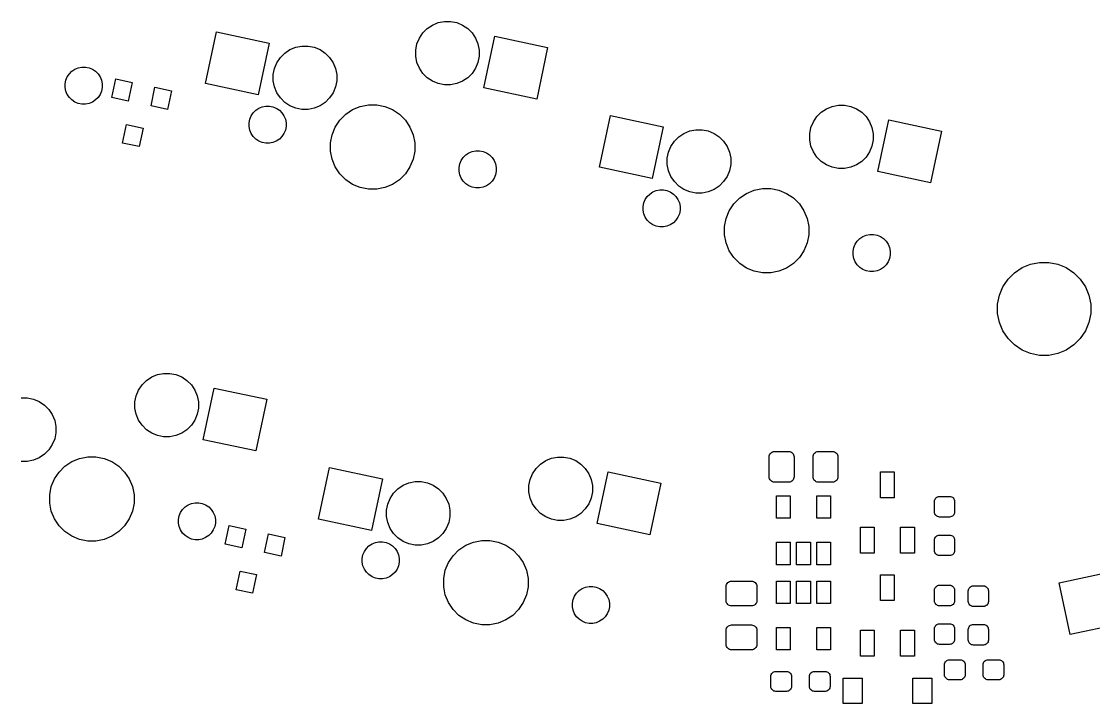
# Model space of a CAD drawing. Extents: x 25 to 360, y 20 to 134.
# Drawn here: x 144.2 to 194.9, y 81.4 to 113.6 of the extents above; entities that cross this region are included whole.
import ezdxf

# ---------------------------------------------------------------- set-up
doc = ezdxf.new("R2010")
doc.units = 0
doc.layers.add('BLACK', color=7, linetype='CONTINUOUS')

msp = doc.modelspace()

# ---------------------------------------------------------------- linework, layer by layer
at = {"layer": 'BLACK', "linetype": 'CONTINUOUS'}
for p, q in [((163.634, 113.476), (163.907, 113.589)), ((163.907, 113.589), (164.197, 113.647)), ((164.197, 113.647), (164.492, 113.647)), ((164.492, 113.647), (164.782, 113.589)), ((164.782, 113.589), (165.055, 113.476)), ((152.895, 110.706), (153.415, 113.151)), ((153.415, 113.151), (155.909, 112.621)), ((163.015, 112.857), (163.179, 113.103)), ((163.179, 113.103), (163.388, 113.312)), ((163.388, 113.312), (163.634, 113.476)), ((165.055, 113.476), (165.301, 113.312)), ((165.301, 113.312), (165.51, 113.103)), ((165.51, 113.103), (165.674, 112.857)), ((155.909, 112.621), (155.389, 110.176)), ((162.845, 112.295), (162.902, 112.584)), ((162.902, 112.584), (163.015, 112.857)), ((165.674, 112.857), (165.787, 112.584)), ((165.787, 112.584), (165.845, 112.295)), ((166.067, 110.503), (166.587, 112.948)), ((166.587, 112.948), (169.081, 112.418)), ((156.44, 111.939), (156.649, 112.148)), ((156.649, 112.148), (156.895, 112.312)), ((156.895, 112.312), (157.168, 112.425)), ((157.168, 112.425), (157.458, 112.483)), ((157.458, 112.483), (157.753, 112.483)), ((157.753, 112.483), (158.043, 112.425)), ((158.043, 112.425), (158.316, 112.312)), ((158.316, 112.312), (158.561, 112.148)), ((158.561, 112.148), (158.77, 111.939)), ((162.845, 111.999), (162.845, 112.295)), ((165.845, 112.295), (165.845, 111.999)), ((169.081, 112.418), (168.562, 109.973)), ((156.163, 111.42), (156.276, 111.693)), ((156.276, 111.693), (156.44, 111.939)), ((158.77, 111.939), (158.935, 111.693)), ((158.935, 111.693), (159.048, 111.42)), ((162.902, 111.709), (162.845, 111.999)), ((163.015, 111.436), (162.902, 111.709)), ((165.787, 111.709), (165.674, 111.436)), ((165.845, 111.999), (165.787, 111.709)), ((146.364, 111.025), (146.46, 111.168)), ((146.46, 111.168), (146.581, 111.29)), ((146.581, 111.29), (146.725, 111.386)), ((146.725, 111.386), (146.884, 111.452)), ((146.884, 111.452), (147.053, 111.485)), ((147.053, 111.485), (147.225, 111.485)), ((147.225, 111.485), (147.394, 111.452)), ((147.394, 111.452), (147.554, 111.386)), ((147.554, 111.386), (147.697, 111.29)), ((147.697, 111.29), (147.819, 111.168)), ((147.819, 111.168), (147.915, 111.025)), ((156.105, 111.13), (156.163, 111.42)), ((156.105, 110.835), (156.105, 111.13)), ((159.048, 111.42), (159.105, 111.13)), ((159.105, 111.13), (159.105, 110.835)), ((163.179, 111.191), (163.015, 111.436)), ((163.388, 110.982), (163.179, 111.191)), ((165.51, 111.191), (165.301, 110.982)), ((165.674, 111.436), (165.51, 111.191)), ((146.264, 110.697), (146.298, 110.866)), ((146.264, 110.524), (146.264, 110.697)), ((146.298, 110.866), (146.364, 111.025)), ((147.915, 111.025), (147.981, 110.866)), ((147.981, 110.866), (148.014, 110.697)), ((148.014, 110.697), (148.014, 110.524)), ((148.465, 110.044), (148.652, 110.925)), ((148.652, 110.925), (149.434, 110.758)), ((149.434, 110.758), (149.247, 109.878)), ((155.389, 110.176), (152.895, 110.706)), ((156.163, 110.545), (156.105, 110.835)), ((156.276, 110.272), (156.163, 110.545)), ((159.048, 110.545), (158.935, 110.272)), ((159.105, 110.835), (159.048, 110.545)), ((163.634, 110.818), (163.388, 110.982)), ((163.907, 110.704), (163.634, 110.818)), ((164.197, 110.647), (163.907, 110.704)), ((164.492, 110.647), (164.197, 110.647)), ((164.782, 110.704), (164.492, 110.647)), ((165.055, 110.818), (164.782, 110.704)), ((165.301, 110.982), (165.055, 110.818)), ((146.298, 110.355), (146.264, 110.524)), ((146.364, 110.196), (146.298, 110.355)), ((146.46, 110.053), (146.364, 110.196)), ((146.581, 109.931), (146.46, 110.053)), ((147.819, 110.053), (147.697, 109.931)), ((147.915, 110.196), (147.819, 110.053)), ((147.981, 110.355), (147.915, 110.196)), ((148.014, 110.524), (147.981, 110.355)), ((149.247, 109.878), (148.465, 110.044)), ((150.323, 109.649), (150.51, 110.53)), ((150.51, 110.53), (151.293, 110.363)), ((151.293, 110.363), (151.106, 109.483)), ((156.44, 110.026), (156.276, 110.272)), ((158.935, 110.272), (158.77, 110.026)), ((168.562, 109.973), (166.067, 110.503)), ((146.725, 109.835), (146.581, 109.931)), ((146.884, 109.769), (146.725, 109.835)), ((147.053, 109.735), (146.884, 109.769)), ((147.225, 109.735), (147.053, 109.735)), ((147.394, 109.769), (147.225, 109.735)), ((147.554, 109.835), (147.394, 109.769)), ((147.697, 109.931), (147.554, 109.835)), ((151.106, 109.483), (150.323, 109.649)), ((155.277, 109.442), (155.42, 109.538)), ((155.42, 109.538), (155.58, 109.604)), ((155.58, 109.604), (155.749, 109.637)), ((155.749, 109.637), (155.921, 109.637)), ((155.921, 109.637), (156.09, 109.604)), ((156.09, 109.604), (156.249, 109.538)), ((156.249, 109.538), (156.393, 109.442)), ((156.649, 109.817), (156.44, 110.026)), ((156.895, 109.653), (156.649, 109.817)), ((157.168, 109.54), (156.895, 109.653)), ((157.458, 109.483), (157.168, 109.54)), ((158.043, 109.54), (157.753, 109.483)), ((158.316, 109.653), (158.043, 109.54)), ((158.561, 109.817), (158.316, 109.653)), ((158.77, 110.026), (158.561, 109.817)), ((159.859, 109.473), (160.222, 109.623)), ((160.222, 109.623), (160.608, 109.7)), ((160.608, 109.7), (161, 109.7)), ((161, 109.7), (161.386, 109.623)), ((161.386, 109.623), (161.748, 109.473)), ((182.268, 109.515), (182.541, 109.628)), ((182.541, 109.628), (182.831, 109.686)), ((182.831, 109.686), (183.126, 109.686)), ((183.126, 109.686), (183.416, 109.628)), ((183.416, 109.628), (183.689, 109.515)), ((154.96, 108.848), (154.994, 109.017)), ((154.994, 109.017), (155.06, 109.177)), ((155.06, 109.177), (155.155, 109.32)), ((155.155, 109.32), (155.277, 109.442)), ((156.393, 109.442), (156.515, 109.32)), ((156.515, 109.32), (156.61, 109.177)), ((156.61, 109.177), (156.676, 109.017)), ((156.676, 109.017), (156.71, 108.848)), ((157.753, 109.483), (157.458, 109.483)), ((159.255, 108.977), (159.533, 109.255)), ((159.533, 109.255), (159.859, 109.473)), ((161.748, 109.473), (162.075, 109.255)), ((162.075, 109.255), (162.353, 108.977)), ((171.529, 106.745), (172.048, 109.191)), ((172.048, 109.191), (174.543, 108.66)), ((181.649, 108.897), (181.813, 109.142)), ((181.813, 109.142), (182.022, 109.351)), ((182.022, 109.351), (182.268, 109.515)), ((183.689, 109.515), (183.935, 109.351)), ((183.935, 109.351), (184.143, 109.142)), ((184.143, 109.142), (184.308, 108.897)), ((148.978, 107.89), (149.165, 108.771)), ((149.165, 108.771), (149.948, 108.604)), ((149.948, 108.604), (149.76, 107.724)), ((154.96, 108.676), (154.96, 108.848)), ((154.994, 108.507), (154.96, 108.676)), ((156.71, 108.676), (156.676, 108.507)), ((156.71, 108.848), (156.71, 108.676)), ((158.887, 108.288), (159.037, 108.65)), ((159.037, 108.65), (159.255, 108.977)), ((162.353, 108.977), (162.571, 108.65)), ((162.571, 108.65), (162.721, 108.288)), ((174.543, 108.66), (174.023, 106.215)), ((175.801, 108.464), (176.091, 108.522)), ((176.091, 108.522), (176.387, 108.522)), ((176.387, 108.522), (176.677, 108.464)), ((181.478, 108.334), (181.536, 108.624)), ((181.536, 108.624), (181.649, 108.897)), ((184.308, 108.897), (184.421, 108.624)), ((184.421, 108.624), (184.478, 108.334)), ((184.701, 106.542), (185.221, 108.987)), ((185.221, 108.987), (187.715, 108.457)), ((155.06, 108.348), (154.994, 108.507)), ((155.155, 108.204), (155.06, 108.348)), ((155.277, 108.082), (155.155, 108.204)), ((155.42, 107.987), (155.277, 108.082)), ((156.393, 108.082), (156.249, 107.987)), ((156.515, 108.204), (156.393, 108.082)), ((156.61, 108.348), (156.515, 108.204)), ((156.676, 108.507), (156.61, 108.348)), ((158.81, 107.902), (158.887, 108.288)), ((162.721, 108.288), (162.798, 107.902)), ((175.074, 107.978), (175.283, 108.187)), ((175.283, 108.187), (175.528, 108.351)), ((175.528, 108.351), (175.801, 108.464)), ((176.677, 108.464), (176.95, 108.351)), ((176.95, 108.351), (177.195, 108.187)), ((177.195, 108.187), (177.404, 107.978)), ((181.478, 108.038), (181.478, 108.334)), ((181.536, 107.749), (181.478, 108.038)), ((184.478, 108.038), (184.421, 107.749)), ((184.478, 108.334), (184.478, 108.038)), ((187.715, 108.457), (187.195, 106.012)), ((149.76, 107.724), (148.978, 107.89)), ((155.58, 107.921), (155.42, 107.987)), ((155.749, 107.887), (155.58, 107.921)), ((155.921, 107.887), (155.749, 107.887)), ((156.09, 107.921), (155.921, 107.887)), ((156.249, 107.987), (156.09, 107.921)), ((158.81, 107.51), (158.81, 107.902)), ((158.887, 107.124), (158.81, 107.51)), ((162.798, 107.51), (162.721, 107.124)), ((162.798, 107.902), (162.798, 107.51)), ((165.518, 107.491), (165.687, 107.525)), ((165.687, 107.525), (165.859, 107.525)), ((165.859, 107.525), (166.028, 107.491)), ((174.797, 107.459), (174.91, 107.732)), ((174.91, 107.732), (175.074, 107.978)), ((177.404, 107.978), (177.568, 107.732)), ((177.568, 107.732), (177.681, 107.459)), ((181.649, 107.476), (181.536, 107.749)), ((184.421, 107.749), (184.308, 107.476)), ((159.037, 106.761), (158.887, 107.124)), ((162.721, 107.124), (162.571, 106.761)), ((164.932, 106.905), (164.997, 107.064)), ((164.997, 107.064), (165.093, 107.208)), ((165.093, 107.208), (165.215, 107.329)), ((165.215, 107.329), (165.358, 107.425)), ((165.358, 107.425), (165.518, 107.491)), ((166.028, 107.491), (166.187, 107.425)), ((166.187, 107.425), (166.331, 107.329)), ((166.331, 107.329), (166.453, 107.208)), ((166.453, 107.208), (166.548, 107.064)), ((166.548, 107.064), (166.614, 106.905)), ((174.739, 107.17), (174.797, 107.459)), ((174.739, 106.874), (174.739, 107.17)), ((177.681, 107.459), (177.739, 107.17)), ((177.739, 107.17), (177.739, 106.874)), ((181.813, 107.23), (181.649, 107.476)), ((182.022, 107.021), (181.813, 107.23)), ((182.268, 106.857), (182.022, 107.021)), ((183.935, 107.021), (183.689, 106.857)), ((184.143, 107.23), (183.935, 107.021)), ((184.308, 107.476), (184.143, 107.23)), ((159.255, 106.435), (159.037, 106.761)), ((162.571, 106.761), (162.353, 106.435)), ((164.898, 106.736), (164.932, 106.905)), ((164.898, 106.564), (164.898, 106.736)), ((164.932, 106.395), (164.898, 106.564)), ((166.614, 106.905), (166.648, 106.736)), ((166.648, 106.564), (166.614, 106.395)), ((166.648, 106.736), (166.648, 106.564)), ((174.023, 106.215), (171.529, 106.745)), ((174.797, 106.584), (174.739, 106.874)), ((174.91, 106.311), (174.797, 106.584)), ((177.681, 106.584), (177.568, 106.311)), ((177.739, 106.874), (177.681, 106.584)), ((182.541, 106.744), (182.268, 106.857)), ((182.831, 106.686), (182.541, 106.744)), ((183.126, 106.686), (182.831, 106.686)), ((183.416, 106.744), (183.126, 106.686)), ((183.689, 106.857), (183.416, 106.744)), ((187.195, 106.012), (184.701, 106.542)), ((159.533, 106.157), (159.255, 106.435)), ((159.859, 105.939), (159.533, 106.157)), ((162.075, 106.157), (161.748, 105.939)), ((162.353, 106.435), (162.075, 106.157)), ((164.997, 106.235), (164.932, 106.395)), ((165.093, 106.092), (164.997, 106.235)), ((165.215, 105.97), (165.093, 106.092)), ((166.453, 106.092), (166.331, 105.97)), ((166.548, 106.235), (166.453, 106.092)), ((166.614, 106.395), (166.548, 106.235)), ((175.074, 106.066), (174.91, 106.311)), ((175.283, 105.857), (175.074, 106.066)), ((177.404, 106.066), (177.195, 105.857)), ((177.568, 106.311), (177.404, 106.066)), ((160.222, 105.789), (159.859, 105.939)), ((160.608, 105.712), (160.222, 105.789)), ((161, 105.712), (160.608, 105.712)), ((161.386, 105.789), (161, 105.712)), ((161.748, 105.939), (161.386, 105.789)), ((165.358, 105.874), (165.215, 105.97)), ((165.518, 105.808), (165.358, 105.874)), ((165.687, 105.775), (165.518, 105.808)), ((165.859, 105.775), (165.687, 105.775)), ((166.028, 105.808), (165.859, 105.775)), ((166.187, 105.874), (166.028, 105.808)), ((166.331, 105.97), (166.187, 105.874)), ((173.789, 105.359), (173.911, 105.481)), ((173.911, 105.481), (174.054, 105.577)), ((174.054, 105.577), (174.213, 105.643)), ((174.213, 105.643), (174.382, 105.676)), ((174.382, 105.676), (174.555, 105.676)), ((174.555, 105.676), (174.724, 105.643)), ((174.724, 105.643), (174.883, 105.577)), ((174.883, 105.577), (175.026, 105.481)), ((175.026, 105.481), (175.148, 105.359)), ((175.528, 105.693), (175.283, 105.857)), ((175.801, 105.58), (175.528, 105.693)), ((176.091, 105.522), (175.801, 105.58)), ((176.387, 105.522), (176.091, 105.522)), ((176.677, 105.58), (176.387, 105.522)), ((176.95, 105.693), (176.677, 105.58)), ((177.195, 105.857), (176.95, 105.693)), ((178.167, 105.294), (178.493, 105.512)), ((178.493, 105.512), (178.856, 105.663)), ((178.856, 105.663), (179.241, 105.739)), ((179.241, 105.739), (179.634, 105.739)), ((179.634, 105.739), (180.019, 105.663)), ((180.019, 105.663), (180.382, 105.512)), ((180.382, 105.512), (180.709, 105.294)), ((173.594, 104.888), (173.627, 105.057)), ((173.627, 105.057), (173.693, 105.216)), ((173.693, 105.216), (173.789, 105.359)), ((175.148, 105.359), (175.244, 105.216)), ((175.244, 105.216), (175.31, 105.057)), ((175.31, 105.057), (175.344, 104.888)), ((177.671, 104.69), (177.889, 105.016)), ((177.889, 105.016), (178.167, 105.294)), ((180.709, 105.294), (180.986, 105.016)), ((180.986, 105.016), (181.205, 104.69)), ((173.594, 104.715), (173.594, 104.888)), ((173.627, 104.546), (173.594, 104.715)), ((173.693, 104.387), (173.627, 104.546)), ((175.31, 104.546), (175.244, 104.387)), ((175.344, 104.715), (175.31, 104.546)), ((175.344, 104.888), (175.344, 104.715)), ((177.52, 104.327), (177.671, 104.69)), ((181.205, 104.69), (181.355, 104.327)), ((173.789, 104.244), (173.693, 104.387)), ((173.911, 104.122), (173.789, 104.244)), ((174.054, 104.026), (173.911, 104.122)), ((174.213, 103.96), (174.054, 104.026)), ((174.382, 103.926), (174.213, 103.96)), ((174.724, 103.96), (174.555, 103.926)), ((174.883, 104.026), (174.724, 103.96)), ((175.026, 104.122), (174.883, 104.026)), ((175.148, 104.244), (175.026, 104.122)), ((175.244, 104.387), (175.148, 104.244)), ((177.444, 103.942), (177.52, 104.327)), ((181.355, 104.327), (181.432, 103.942)), ((174.555, 103.926), (174.382, 103.926)), ((177.444, 103.549), (177.444, 103.942)), ((177.52, 103.164), (177.444, 103.549)), ((181.432, 103.549), (181.355, 103.164)), ((181.432, 103.942), (181.432, 103.549)), ((183.849, 103.369), (183.992, 103.464)), ((183.992, 103.464), (184.151, 103.53)), ((184.151, 103.53), (184.32, 103.564)), ((184.32, 103.564), (184.493, 103.564)), ((184.493, 103.564), (184.662, 103.53)), ((184.662, 103.53), (184.821, 103.464)), ((184.821, 103.464), (184.964, 103.369)), ((177.671, 102.801), (177.52, 103.164)), ((181.355, 103.164), (181.205, 102.801)), ((183.532, 102.775), (183.565, 102.944)), ((183.565, 102.944), (183.631, 103.104)), ((183.631, 103.104), (183.727, 103.247)), ((183.727, 103.247), (183.849, 103.369)), ((184.964, 103.369), (185.086, 103.247)), ((185.086, 103.247), (185.182, 103.104)), ((185.182, 103.104), (185.248, 102.944)), ((185.248, 102.944), (185.282, 102.775)), ((177.889, 102.474), (177.671, 102.801)), ((178.167, 102.196), (177.889, 102.474)), ((180.986, 102.474), (180.709, 102.196)), ((181.205, 102.801), (180.986, 102.474)), ((183.532, 102.603), (183.532, 102.775)), ((183.565, 102.434), (183.532, 102.603)), ((183.631, 102.275), (183.565, 102.434)), ((185.248, 102.434), (185.182, 102.275)), ((185.282, 102.603), (185.248, 102.434)), ((185.282, 102.775), (185.282, 102.603)), ((178.493, 101.978), (178.167, 102.196)), ((178.856, 101.828), (178.493, 101.978)), ((180.382, 101.978), (180.019, 101.828)), ((180.709, 102.196), (180.382, 101.978)), ((183.727, 102.131), (183.631, 102.275)), ((183.849, 102.009), (183.727, 102.131)), ((183.992, 101.914), (183.849, 102.009)), ((184.964, 102.009), (184.821, 101.914)), ((185.086, 102.131), (184.964, 102.009)), ((185.182, 102.275), (185.086, 102.131)), ((191.16, 101.756), (191.521, 101.997)), ((191.521, 101.997), (191.921, 102.163)), ((191.921, 102.163), (192.346, 102.247)), ((192.346, 102.247), (192.779, 102.247)), ((192.779, 102.247), (193.204, 102.163)), ((193.204, 102.163), (193.605, 101.997)), ((193.605, 101.997), (193.965, 101.756)), ((179.241, 101.751), (178.856, 101.828)), ((179.634, 101.751), (179.241, 101.751)), ((180.019, 101.828), (179.634, 101.751)), ((184.151, 101.848), (183.992, 101.914)), ((184.32, 101.814), (184.151, 101.848)), ((184.493, 101.814), (184.32, 101.814)), ((184.662, 101.848), (184.493, 101.814)), ((184.821, 101.914), (184.662, 101.848)), ((190.613, 101.089), (190.854, 101.45)), ((190.854, 101.45), (191.16, 101.756)), ((193.965, 101.756), (194.272, 101.45)), ((194.272, 101.45), (194.512, 101.089)), ((190.447, 100.689), (190.613, 101.089)), ((194.512, 101.089), (194.678, 100.689)), ((190.363, 100.264), (190.447, 100.689)), ((194.678, 100.689), (194.763, 100.264)), ((190.363, 99.8307), (190.363, 100.264)), ((194.763, 100.264), (194.763, 99.8307)), ((190.447, 99.4057), (190.363, 99.8307)), ((190.613, 99.0053), (190.447, 99.4057)), ((194.678, 99.4057), (194.512, 99.0053)), ((194.763, 99.8307), (194.678, 99.4057)), ((190.854, 98.645), (190.613, 99.0053)), ((194.512, 99.0053), (194.272, 98.645)), ((191.16, 98.3386), (190.854, 98.645)), ((194.272, 98.645), (193.965, 98.3386)), ((191.521, 98.0978), (191.16, 98.3386)), ((191.921, 97.932), (191.521, 98.0978)), ((192.346, 97.8474), (191.921, 97.932)), ((193.204, 97.932), (192.779, 97.8474)), ((193.605, 98.0978), (193.204, 97.932)), ((193.965, 98.3386), (193.605, 98.0978)), ((192.779, 97.8474), (192.346, 97.8474)), ((150.354, 96.8261), (150.627, 96.9392)), ((150.627, 96.9392), (150.917, 96.9969)), ((150.917, 96.9969), (151.212, 96.9969)), ((151.212, 96.9969), (151.502, 96.9392)), ((151.502, 96.9392), (151.775, 96.8261)), ((149.735, 96.2074), (149.899, 96.4531)), ((149.899, 96.4531), (150.108, 96.662)), ((150.108, 96.662), (150.354, 96.8261)), ((151.775, 96.8261), (152.021, 96.662)), ((152.021, 96.662), (152.23, 96.4531)), ((152.23, 96.4531), (152.394, 96.2074)), ((144.178, 95.8326), (144.473, 95.8326)), ((144.473, 95.8326), (144.763, 95.775)), ((149.565, 95.6446), (149.622, 95.9344)), ((149.622, 95.9344), (149.735, 96.2074)), ((152.394, 96.2074), (152.507, 95.9344)), ((152.507, 95.9344), (152.565, 95.6446)), ((152.787, 93.8527), (153.307, 96.2981)), ((153.307, 96.2981), (155.801, 95.7679)), ((144.763, 95.775), (145.036, 95.6619)), ((145.036, 95.6619), (145.281, 95.4977)), ((145.281, 95.4977), (145.49, 95.2888)), ((149.565, 95.3491), (149.565, 95.6446)), ((149.622, 95.0593), (149.565, 95.3491)), ((152.565, 95.3491), (152.507, 95.0593)), ((152.565, 95.6446), (152.565, 95.3491)), ((155.801, 95.7679), (155.282, 93.3226)), ((145.49, 95.2888), (145.655, 95.0431)), ((145.655, 95.0431), (145.768, 94.7701)), ((149.735, 94.7863), (149.622, 95.0593)), ((152.507, 95.0593), (152.394, 94.7863)), ((145.768, 94.7701), (145.825, 94.4803)), ((145.825, 94.4803), (145.825, 94.1849)), ((149.899, 94.5407), (149.735, 94.7863)), ((150.108, 94.3317), (149.899, 94.5407)), ((150.354, 94.1676), (150.108, 94.3317)), ((152.021, 94.3317), (151.775, 94.1676)), ((152.23, 94.5407), (152.021, 94.3317)), ((152.394, 94.7863), (152.23, 94.5407)), ((145.768, 93.8951), (145.655, 93.6221)), ((145.825, 94.1849), (145.768, 93.8951)), ((150.627, 94.0545), (150.354, 94.1676)), ((150.917, 93.9969), (150.627, 94.0545)), ((151.212, 93.9969), (150.917, 93.9969)), ((151.502, 94.0545), (151.212, 93.9969)), ((151.775, 94.1676), (151.502, 94.0545)), ((155.282, 93.3226), (152.787, 93.8527)), ((145.49, 93.3764), (145.281, 93.1675)), ((145.655, 93.6221), (145.49, 93.3764)), ((179.759, 93.2926), (179.808, 93.2974)), ((179.808, 93.2974), (180.483, 93.2974)), ((180.483, 93.2974), (180.532, 93.2926)), ((181.834, 93.2926), (181.883, 93.2974)), ((181.883, 93.2974), (182.558, 93.2974)), ((182.558, 93.2974), (182.607, 93.2926)), ((144.473, 92.8326), (144.178, 92.8326)), ((144.763, 92.8902), (144.473, 92.8326)), ((145.036, 93.0033), (144.763, 92.8902)), ((145.281, 93.1675), (145.036, 93.0033)), ((146.253, 92.6047), (146.579, 92.8229)), ((146.579, 92.8229), (146.942, 92.9732)), ((146.942, 92.9732), (147.328, 93.0499)), ((147.328, 93.0499), (147.72, 93.0499)), ((147.72, 93.0499), (148.106, 92.9732)), ((148.106, 92.9732), (148.468, 92.8229)), ((148.468, 92.8229), (148.795, 92.6047)), ((168.742, 92.7013), (168.988, 92.8654)), ((168.988, 92.8654), (169.261, 92.9785)), ((169.261, 92.9785), (169.551, 93.0361)), ((169.551, 93.0361), (169.846, 93.0361)), ((169.846, 93.0361), (170.136, 92.9785)), ((170.136, 92.9785), (170.409, 92.8654)), ((170.409, 92.8654), (170.655, 92.7013)), ((179.558, 93.0474), (179.563, 93.0962)), ((179.558, 92.0974), (179.558, 93.0474)), ((179.563, 93.0962), (179.577, 93.1431)), ((179.577, 93.1431), (179.6, 93.1863)), ((179.6, 93.1863), (179.631, 93.2242)), ((179.631, 93.2242), (179.669, 93.2553)), ((179.669, 93.2553), (179.712, 93.2784)), ((179.712, 93.2784), (179.759, 93.2926)), ((180.532, 93.2926), (180.578, 93.2784)), ((180.578, 93.2784), (180.622, 93.2553)), ((180.622, 93.2553), (180.66, 93.2242)), ((180.66, 93.2242), (180.691, 93.1863)), ((180.691, 93.1863), (180.714, 93.1431)), ((180.714, 93.1431), (180.728, 93.0962)), ((180.728, 93.0962), (180.733, 93.0474)), ((180.733, 93.0474), (180.733, 92.0974)), ((181.633, 93.0474), (181.638, 93.0962)), ((181.633, 92.0974), (181.633, 93.0474)), ((181.638, 93.0962), (181.652, 93.1431)), ((181.652, 93.1431), (181.675, 93.1863)), ((181.675, 93.1863), (181.706, 93.2242)), ((181.706, 93.2242), (181.744, 93.2553)), ((181.744, 93.2553), (181.787, 93.2784)), ((181.787, 93.2784), (181.834, 93.2926)), ((182.607, 93.2926), (182.653, 93.2784)), ((182.653, 93.2784), (182.697, 93.2553)), ((182.697, 93.2553), (182.735, 93.2242)), ((182.735, 93.2242), (182.766, 93.1863)), ((182.766, 93.1863), (182.789, 93.1431)), ((182.789, 93.1431), (182.803, 93.0962)), ((182.803, 93.0962), (182.808, 93.0474)), ((182.808, 93.0474), (182.808, 92.0974)), ((145.757, 92.0004), (145.975, 92.327)), ((145.975, 92.327), (146.253, 92.6047)), ((148.795, 92.6047), (149.073, 92.327)), ((149.073, 92.327), (149.291, 92.0004)), ((158.249, 90.0952), (158.768, 92.5406)), ((158.768, 92.5406), (161.263, 92.0104)), ((168.369, 92.2467), (168.533, 92.4923)), ((168.533, 92.4923), (168.742, 92.7013)), ((170.655, 92.7013), (170.863, 92.4923)), ((170.863, 92.4923), (171.028, 92.2467)), ((171.421, 89.892), (171.941, 92.3374)), ((171.941, 92.3374), (174.435, 91.8072)), ((184.826, 91.1117), (184.826, 92.3317)), ((184.826, 92.3317), (185.476, 92.3317)), ((185.476, 92.3317), (185.476, 91.1117)), ((145.607, 91.6376), (145.757, 92.0004)), ((149.291, 92.0004), (149.441, 91.6376)), ((161.263, 92.0104), (160.743, 89.565)), ((162.248, 91.7012), (162.521, 91.8142)), ((162.521, 91.8142), (162.811, 91.8719)), ((162.811, 91.8719), (163.107, 91.8719)), ((163.107, 91.8719), (163.397, 91.8142)), ((163.397, 91.8142), (163.669, 91.7012)), ((168.198, 91.6839), (168.256, 91.9737)), ((168.256, 91.9737), (168.369, 92.2467)), ((171.028, 92.2467), (171.141, 91.9737)), ((171.141, 91.9737), (171.198, 91.6839)), ((174.435, 91.8072), (173.915, 89.3618)), ((179.563, 92.0486), (179.558, 92.0974)), ((179.577, 92.0017), (179.563, 92.0486)), ((179.6, 91.9585), (179.577, 92.0017)), ((179.631, 91.9206), (179.6, 91.9585)), ((179.669, 91.8895), (179.631, 91.9206)), ((179.712, 91.8664), (179.669, 91.8895)), ((179.759, 91.8522), (179.712, 91.8664)), ((179.808, 91.8474), (179.759, 91.8522)), ((180.483, 91.8474), (179.808, 91.8474)), ((180.532, 91.8522), (180.483, 91.8474)), ((180.578, 91.8664), (180.532, 91.8522)), ((180.622, 91.8895), (180.578, 91.8664)), ((180.66, 91.9206), (180.622, 91.8895)), ((180.691, 91.9585), (180.66, 91.9206)), ((180.714, 92.0017), (180.691, 91.9585)), ((180.728, 92.0486), (180.714, 92.0017)), ((180.733, 92.0974), (180.728, 92.0486)), ((181.638, 92.0486), (181.633, 92.0974)), ((181.652, 92.0017), (181.638, 92.0486)), ((181.675, 91.9585), (181.652, 92.0017)), ((181.706, 91.9206), (181.675, 91.9585)), ((181.744, 91.8895), (181.706, 91.9206)), ((181.787, 91.8664), (181.744, 91.8895)), ((181.834, 91.8522), (181.787, 91.8664)), ((181.883, 91.8474), (181.834, 91.8522)), ((182.558, 91.8474), (181.883, 91.8474)), ((182.607, 91.8522), (182.558, 91.8474)), ((182.653, 91.8664), (182.607, 91.8522)), ((182.697, 91.8895), (182.653, 91.8664)), ((182.735, 91.9206), (182.697, 91.8895)), ((182.766, 91.9585), (182.735, 91.9206)), ((182.789, 92.0017), (182.766, 91.9585)), ((182.803, 92.0486), (182.789, 92.0017)), ((182.808, 92.0974), (182.803, 92.0486)), ((145.53, 91.2523), (145.607, 91.6376)), ((149.441, 91.6376), (149.518, 91.2523)), ((161.63, 91.0824), (161.794, 91.3281)), ((161.794, 91.3281), (162.003, 91.537)), ((162.003, 91.537), (162.248, 91.7012)), ((163.669, 91.7012), (163.915, 91.537)), ((163.915, 91.537), (164.124, 91.3281)), ((164.124, 91.3281), (164.288, 91.0824)), ((168.198, 91.3884), (168.198, 91.6839)), ((168.256, 91.0986), (168.198, 91.3884)), ((171.198, 91.3884), (171.141, 91.0986)), ((171.198, 91.6839), (171.198, 91.3884)), ((145.53, 90.8596), (145.53, 91.2523)), ((145.607, 90.4744), (145.53, 90.8596)), ((149.518, 90.8596), (149.441, 90.4744)), ((149.518, 91.2523), (149.518, 90.8596)), ((151.935, 90.6794), (152.078, 90.7752)), ((152.078, 90.7752), (152.238, 90.8411)), ((152.238, 90.8411), (152.407, 90.8748)), ((152.407, 90.8748), (152.579, 90.8748)), ((152.579, 90.8748), (152.748, 90.8411)), ((152.748, 90.8411), (152.907, 90.7752)), ((152.907, 90.7752), (153.051, 90.6794)), ((161.459, 90.5196), (161.517, 90.8094)), ((161.517, 90.8094), (161.63, 91.0824)), ((164.288, 91.0824), (164.401, 90.8094)), ((164.401, 90.8094), (164.459, 90.5196)), ((168.369, 90.8256), (168.256, 91.0986)), ((168.533, 90.5799), (168.369, 90.8256)), ((171.028, 90.8256), (170.863, 90.5799)), ((171.141, 91.0986), (171.028, 90.8256)), ((179.908, 90.1424), (179.908, 91.2024)), ((179.908, 91.2024), (180.558, 91.2024)), ((180.558, 91.2024), (180.558, 90.1424)), ((181.808, 90.1424), (181.808, 91.2024)), ((181.808, 91.2024), (182.458, 91.2024)), ((182.458, 91.2024), (182.458, 90.1424)), ((185.476, 91.1117), (184.826, 91.1117)), ((187.376, 90.9349), (187.381, 90.9812)), ((187.376, 90.4349), (187.376, 90.9349)), ((187.381, 90.9812), (187.395, 91.0258)), ((187.395, 91.0258), (187.417, 91.0668)), ((187.417, 91.0668), (187.446, 91.1028)), ((187.446, 91.1028), (187.482, 91.1324)), ((187.482, 91.1324), (187.523, 91.1543)), ((187.523, 91.1543), (187.568, 91.1678)), ((187.568, 91.1678), (187.614, 91.1724)), ((187.614, 91.1724), (188.089, 91.1724)), ((188.089, 91.1724), (188.135, 91.1678)), ((188.135, 91.1678), (188.18, 91.1543)), ((188.18, 91.1543), (188.221, 91.1324)), ((188.221, 91.1324), (188.257, 91.1028)), ((188.257, 91.1028), (188.286, 91.0668)), ((188.286, 91.0668), (188.308, 91.0258)), ((188.308, 91.0258), (188.322, 90.9812)), ((188.322, 90.9812), (188.326, 90.9349)), ((188.326, 90.9349), (188.326, 90.4349)), ((145.757, 90.1115), (145.607, 90.4744)), ((149.441, 90.4744), (149.291, 90.1115)), ((151.618, 90.086), (151.652, 90.255)), ((151.652, 90.255), (151.717, 90.4142)), ((151.717, 90.4142), (151.813, 90.5576)), ((151.813, 90.5576), (151.935, 90.6794)), ((153.051, 90.6794), (153.173, 90.5576)), ((153.173, 90.5576), (153.268, 90.4142)), ((153.268, 90.4142), (153.334, 90.255)), ((153.334, 90.255), (153.368, 90.086)), ((161.459, 90.2241), (161.459, 90.5196)), ((164.459, 90.5196), (164.459, 90.2241)), ((168.742, 90.371), (168.533, 90.5799)), ((168.988, 90.2069), (168.742, 90.371)), ((170.655, 90.371), (170.409, 90.2069)), ((170.863, 90.5799), (170.655, 90.371)), ((187.381, 90.3886), (187.376, 90.4349)), ((187.395, 90.344), (187.381, 90.3886)), ((187.417, 90.3029), (187.395, 90.344)), ((187.446, 90.267), (187.417, 90.3029)), ((187.482, 90.2374), (187.446, 90.267)), ((188.257, 90.267), (188.221, 90.2374)), ((188.286, 90.3029), (188.257, 90.267)), ((188.308, 90.344), (188.286, 90.3029)), ((188.322, 90.3886), (188.308, 90.344)), ((188.326, 90.4349), (188.322, 90.3886)), ((145.975, 89.7849), (145.757, 90.1115)), ((146.253, 89.5072), (145.975, 89.7849)), ((149.073, 89.7849), (148.795, 89.5072)), ((149.291, 90.1115), (149.073, 89.7849)), ((151.618, 89.9136), (151.618, 90.086)), ((151.652, 89.7445), (151.618, 89.9136)), ((153.368, 89.9136), (153.334, 89.7445)), ((153.368, 90.086), (153.368, 89.9136)), ((153.831, 88.9144), (154.018, 89.7948)), ((154.018, 89.7948), (154.801, 89.6284)), ((160.743, 89.565), (158.249, 90.0952)), ((161.517, 89.9343), (161.459, 90.2241)), ((161.63, 89.6614), (161.517, 89.9343)), ((164.401, 89.9343), (164.288, 89.6614)), ((164.459, 90.2241), (164.401, 89.9343)), ((169.261, 90.0938), (168.988, 90.2069)), ((169.551, 90.0361), (169.261, 90.0938)), ((169.846, 90.0361), (169.551, 90.0361)), ((170.136, 90.0938), (169.846, 90.0361)), ((170.409, 90.2069), (170.136, 90.0938)), ((173.915, 89.3618), (171.421, 89.892)), ((180.558, 90.1424), (179.908, 90.1424)), ((182.458, 90.1424), (181.808, 90.1424)), ((187.523, 90.2155), (187.482, 90.2374)), ((187.568, 90.202), (187.523, 90.2155)), ((187.614, 90.1974), (187.568, 90.202)), ((188.089, 90.1974), (187.614, 90.1974)), ((188.135, 90.202), (188.089, 90.1974)), ((188.18, 90.2155), (188.135, 90.202)), ((188.221, 90.2374), (188.18, 90.2155)), ((146.579, 89.289), (146.253, 89.5072)), ((146.942, 89.1387), (146.579, 89.289)), ((148.468, 89.289), (148.106, 89.1387)), ((148.795, 89.5072), (148.468, 89.289)), ((151.717, 89.5853), (151.652, 89.7445)), ((151.813, 89.442), (151.717, 89.5853)), ((151.935, 89.3201), (151.813, 89.442)), ((152.078, 89.2244), (151.935, 89.3201)), ((153.051, 89.3201), (152.907, 89.2244)), ((153.173, 89.442), (153.051, 89.3201)), ((153.268, 89.5853), (153.173, 89.442)), ((153.334, 89.7445), (153.268, 89.5853)), ((154.801, 89.6284), (154.614, 88.7481)), ((155.69, 88.5194), (155.877, 89.3997)), ((155.877, 89.3997), (156.659, 89.2334)), ((161.794, 89.4157), (161.63, 89.6614)), ((162.003, 89.2068), (161.794, 89.4157)), ((164.124, 89.4157), (163.915, 89.2068)), ((164.288, 89.6614), (164.124, 89.4157)), ((183.876, 88.4917), (183.876, 89.7117)), ((183.876, 89.7117), (184.526, 89.7117)), ((184.526, 89.7117), (184.526, 88.4917)), ((185.776, 88.4917), (185.776, 89.7117)), ((185.776, 89.7117), (186.426, 89.7117)), ((186.426, 89.7117), (186.426, 88.4917)), ((187.395, 89.2008), (187.417, 89.2418)), ((187.417, 89.2418), (187.446, 89.2778)), ((187.446, 89.2778), (187.482, 89.3074)), ((187.482, 89.3074), (187.523, 89.3293)), ((187.523, 89.3293), (187.568, 89.3428)), ((187.568, 89.3428), (187.614, 89.3474)), ((187.614, 89.3474), (188.089, 89.3474)), ((188.089, 89.3474), (188.135, 89.3428)), ((188.135, 89.3428), (188.18, 89.3293)), ((188.18, 89.3293), (188.221, 89.3074)), ((188.221, 89.3074), (188.257, 89.2778)), ((188.257, 89.2778), (188.286, 89.2418)), ((188.286, 89.2418), (188.308, 89.2008)), ((147.328, 89.0621), (146.942, 89.1387)), ((147.72, 89.0621), (147.328, 89.0621)), ((148.106, 89.1387), (147.72, 89.0621)), ((152.238, 89.1584), (152.078, 89.2244)), ((152.407, 89.1248), (152.238, 89.1584)), ((152.579, 89.1248), (152.407, 89.1248)), ((152.748, 89.1584), (152.579, 89.1248)), ((152.907, 89.2244), (152.748, 89.1584)), ((154.614, 88.7481), (153.831, 88.9144)), ((156.659, 89.2334), (156.472, 88.3531)), ((160.509, 88.7092), (160.631, 88.8311)), ((160.631, 88.8311), (160.774, 88.9268)), ((160.774, 88.9268), (160.933, 88.9928)), ((160.933, 88.9928), (161.102, 89.0264)), ((161.102, 89.0264), (161.275, 89.0264)), ((161.275, 89.0264), (161.444, 88.9928)), ((161.444, 88.9928), (161.603, 88.9268)), ((161.603, 88.9268), (161.746, 88.8311)), ((161.746, 88.8311), (161.868, 88.7092)), ((162.248, 89.0426), (162.003, 89.2068)), ((162.521, 88.9295), (162.248, 89.0426)), ((162.811, 88.8719), (162.521, 88.9295)), ((163.107, 88.8719), (162.811, 88.8719)), ((163.397, 88.9295), (163.107, 88.8719)), ((163.669, 89.0426), (163.397, 88.9295)), ((163.915, 89.2068), (163.669, 89.0426)), ((164.887, 88.644), (165.213, 88.8622)), ((165.213, 88.8622), (165.576, 89.0125)), ((165.576, 89.0125), (165.961, 89.0891)), ((165.961, 89.0891), (166.354, 89.0891)), ((166.354, 89.0891), (166.739, 89.0125)), ((166.739, 89.0125), (167.102, 88.8622)), ((167.102, 88.8622), (167.429, 88.644)), ((179.908, 87.9424), (179.908, 89.0024)), ((179.908, 89.0024), (180.558, 89.0024)), ((180.558, 89.0024), (180.558, 87.9424)), ((180.858, 87.9424), (180.858, 89.0024)), ((180.858, 89.0024), (181.508, 89.0024)), ((181.508, 89.0024), (181.508, 87.9424)), ((181.808, 87.9424), (181.808, 89.0024)), ((181.808, 89.0024), (182.458, 89.0024)), ((182.458, 89.0024), (182.458, 87.9424)), ((187.376, 89.1099), (187.381, 89.1562)), ((187.376, 88.6099), (187.376, 89.1099)), ((187.381, 89.1562), (187.395, 89.2008)), ((188.308, 89.2008), (188.322, 89.1562)), ((188.322, 89.1562), (188.326, 89.1099)), ((188.326, 89.1099), (188.326, 88.6099)), ((156.472, 88.3531), (155.69, 88.5194)), ((160.314, 88.2376), (160.347, 88.4067)), ((160.314, 88.0653), (160.314, 88.2376)), ((160.347, 88.4067), (160.413, 88.5659)), ((160.413, 88.5659), (160.509, 88.7092)), ((161.868, 88.7092), (161.964, 88.5659)), ((161.964, 88.5659), (162.03, 88.4067)), ((162.03, 88.4067), (162.064, 88.2376)), ((162.064, 88.2376), (162.064, 88.0653)), ((164.391, 88.0397), (164.609, 88.3663)), ((164.609, 88.3663), (164.887, 88.644)), ((167.429, 88.644), (167.706, 88.3663)), ((167.706, 88.3663), (167.925, 88.0397)), ((184.526, 88.4917), (183.876, 88.4917)), ((186.426, 88.4917), (185.776, 88.4917)), ((187.381, 88.5636), (187.376, 88.6099)), ((187.395, 88.519), (187.381, 88.5636)), ((187.417, 88.4779), (187.395, 88.519)), ((187.446, 88.442), (187.417, 88.4779)), ((187.482, 88.4124), (187.446, 88.442)), ((187.523, 88.3905), (187.482, 88.4124)), ((187.568, 88.377), (187.523, 88.3905)), ((187.614, 88.3724), (187.568, 88.377)), ((188.089, 88.3724), (187.614, 88.3724)), ((188.135, 88.377), (188.089, 88.3724)), ((188.18, 88.3905), (188.135, 88.377)), ((188.221, 88.4124), (188.18, 88.3905)), ((188.257, 88.442), (188.221, 88.4124)), ((188.286, 88.4779), (188.257, 88.442)), ((188.308, 88.519), (188.286, 88.4779)), ((188.322, 88.5636), (188.308, 88.519)), ((188.326, 88.6099), (188.322, 88.5636)), ((160.347, 87.8962), (160.314, 88.0653)), ((160.413, 87.737), (160.347, 87.8962)), ((160.509, 87.5937), (160.413, 87.737)), ((161.964, 87.737), (161.868, 87.5937)), ((162.03, 87.8962), (161.964, 87.737)), ((162.064, 88.0653), (162.03, 87.8962)), ((164.24, 87.6768), (164.391, 88.0397)), ((167.925, 88.0397), (168.075, 87.6768)), ((180.558, 87.9424), (179.908, 87.9424)), ((181.508, 87.9424), (180.858, 87.9424)), ((182.458, 87.9424), (181.808, 87.9424)), ((154.345, 86.7606), (154.532, 87.641)), ((154.532, 87.641), (155.314, 87.4746)), ((155.314, 87.4746), (155.127, 86.5943)), ((160.631, 87.4718), (160.509, 87.5937)), ((160.774, 87.376), (160.631, 87.4718)), ((160.933, 87.3101), (160.774, 87.376)), ((161.102, 87.2764), (160.933, 87.3101)), ((161.275, 87.2764), (161.102, 87.2764)), ((161.444, 87.3101), (161.275, 87.2764)), ((161.603, 87.376), (161.444, 87.3101)), ((161.746, 87.4718), (161.603, 87.376)), ((161.868, 87.5937), (161.746, 87.4718)), ((164.164, 87.2916), (164.24, 87.6768)), ((164.164, 86.8989), (164.164, 87.2916)), ((168.075, 87.6768), (168.152, 87.2916)), ((168.152, 87.2916), (168.152, 86.8989)), ((184.826, 86.2411), (184.826, 87.4611)), ((184.826, 87.4611), (185.476, 87.4611)), ((185.476, 87.4611), (185.476, 86.2411)), ((193.27, 87.0843), (195.764, 87.6145)), ((155.127, 86.5943), (154.345, 86.7606)), ((164.24, 86.5136), (164.164, 86.8989)), ((168.152, 86.8989), (168.075, 86.5136)), ((170.447, 86.5968), (170.569, 86.7187)), ((170.569, 86.7187), (170.712, 86.8145)), ((170.712, 86.8145), (170.871, 86.8804)), ((170.871, 86.8804), (171.04, 86.9141)), ((171.04, 86.9141), (171.213, 86.9141)), ((171.213, 86.9141), (171.382, 86.8804)), ((171.382, 86.8804), (171.541, 86.8145)), ((171.541, 86.8145), (171.684, 86.7187)), ((171.684, 86.7187), (171.806, 86.5968)), ((177.526, 86.9161), (177.531, 86.9649)), ((177.526, 86.2411), (177.526, 86.9161)), ((177.531, 86.9649), (177.546, 87.0118)), ((177.546, 87.0118), (177.569, 87.055)), ((177.569, 87.055), (177.6, 87.0929)), ((177.6, 87.0929), (177.638, 87.124)), ((177.638, 87.124), (177.681, 87.1471)), ((177.681, 87.1471), (177.728, 87.1613)), ((177.728, 87.1613), (177.776, 87.1661)), ((177.776, 87.1661), (178.726, 87.1661)), ((178.726, 87.1661), (178.775, 87.1613)), ((178.775, 87.1613), (178.822, 87.1471)), ((178.822, 87.1471), (178.865, 87.124)), ((178.865, 87.124), (178.903, 87.0929)), ((178.903, 87.0929), (178.934, 87.055)), ((178.934, 87.055), (178.957, 87.0118)), ((178.957, 87.0118), (178.972, 86.9649)), ((178.972, 86.9649), (178.976, 86.9161)), ((178.976, 86.9161), (178.976, 86.2411)), ((179.908, 86.1111), (179.908, 87.1711)), ((179.908, 87.1711), (180.558, 87.1711)), ((180.558, 87.1711), (180.558, 86.1111)), ((180.858, 86.1111), (180.858, 87.1711)), ((180.858, 87.1711), (181.508, 87.1711)), ((181.508, 87.1711), (181.508, 86.1111)), ((181.808, 86.1111), (181.808, 87.1711)), ((181.808, 87.1711), (182.458, 87.1711)), ((182.458, 87.1711), (182.458, 86.1111)), ((187.376, 86.7349), (187.381, 86.7812)), ((187.376, 86.2349), (187.376, 86.7349)), ((187.381, 86.7812), (187.395, 86.8258)), ((187.395, 86.8258), (187.417, 86.8668)), ((187.417, 86.8668), (187.446, 86.9028)), ((187.446, 86.9028), (187.482, 86.9324)), ((187.482, 86.9324), (187.523, 86.9543)), ((187.523, 86.9543), (187.568, 86.9678)), ((187.568, 86.9678), (187.614, 86.9724)), ((187.614, 86.9724), (188.089, 86.9724)), ((188.089, 86.9724), (188.135, 86.9678)), ((188.135, 86.9678), (188.18, 86.9543)), ((188.18, 86.9543), (188.221, 86.9324)), ((188.221, 86.9324), (188.257, 86.9028)), ((188.257, 86.9028), (188.286, 86.8668)), ((188.286, 86.8668), (188.308, 86.8258)), ((188.308, 86.8258), (188.322, 86.7812)), ((188.322, 86.7812), (188.326, 86.7349)), ((188.326, 86.7349), (188.326, 86.2349)), ((188.976, 86.7037), (188.981, 86.75)), ((188.981, 86.75), (188.995, 86.7945)), ((188.995, 86.7945), (189.017, 86.8356)), ((189.017, 86.8356), (189.046, 86.8716)), ((189.046, 86.8716), (189.082, 86.9011)), ((189.082, 86.9011), (189.123, 86.9231)), ((189.123, 86.9231), (189.168, 86.9366)), ((189.168, 86.9366), (189.214, 86.9412)), ((189.214, 86.9412), (189.689, 86.9412)), ((189.689, 86.9412), (189.735, 86.9366)), ((189.735, 86.9366), (189.78, 86.9231)), ((189.78, 86.9231), (189.821, 86.9011)), ((189.821, 86.9011), (189.857, 86.8716)), ((189.857, 86.8716), (189.886, 86.8356)), ((189.886, 86.8356), (189.908, 86.7945)), ((189.908, 86.7945), (189.922, 86.75)), ((189.922, 86.75), (189.926, 86.7037)), ((193.79, 84.6389), (193.27, 87.0843)), ((164.391, 86.1508), (164.24, 86.5136)), ((168.075, 86.5136), (167.925, 86.1508)), ((170.252, 86.1252), (170.285, 86.2943)), ((170.285, 86.2943), (170.351, 86.4535)), ((170.351, 86.4535), (170.447, 86.5968)), ((171.806, 86.5968), (171.902, 86.4535)), ((171.902, 86.4535), (171.968, 86.2943)), ((171.968, 86.2943), (172.002, 86.1252)), ((177.531, 86.1924), (177.526, 86.2411)), ((178.976, 86.2411), (178.972, 86.1924)), ((185.476, 86.2411), (184.826, 86.2411)), ((187.381, 86.1886), (187.376, 86.2349)), ((188.326, 86.2349), (188.322, 86.1886)), ((188.976, 86.2037), (188.976, 86.7037)), ((188.981, 86.1573), (188.976, 86.2037)), ((189.926, 86.2037), (189.922, 86.1573)), ((189.926, 86.7037), (189.926, 86.2037)), ((164.609, 85.8242), (164.391, 86.1508)), ((164.887, 85.5465), (164.609, 85.8242)), ((167.706, 85.8242), (167.429, 85.5465)), ((167.925, 86.1508), (167.706, 85.8242)), ((170.252, 85.9529), (170.252, 86.1252)), ((170.285, 85.7838), (170.252, 85.9529)), ((170.351, 85.6246), (170.285, 85.7838)), ((171.968, 85.7838), (171.902, 85.6246)), ((172.002, 85.9529), (171.968, 85.7838)), ((172.002, 86.1252), (172.002, 85.9529)), ((177.546, 86.1455), (177.531, 86.1924)), ((177.569, 86.1023), (177.546, 86.1455)), ((177.6, 86.0644), (177.569, 86.1023)), ((177.638, 86.0333), (177.6, 86.0644)), ((177.681, 86.0102), (177.638, 86.0333)), ((177.728, 85.996), (177.681, 86.0102)), ((177.776, 85.9911), (177.728, 85.996)), ((178.726, 85.9911), (177.776, 85.9911)), ((178.775, 85.996), (178.726, 85.9911)), ((178.822, 86.0102), (178.775, 85.996)), ((178.865, 86.0333), (178.822, 86.0102)), ((178.903, 86.0644), (178.865, 86.0333)), ((178.934, 86.1023), (178.903, 86.0644)), ((178.957, 86.1455), (178.934, 86.1023)), ((178.972, 86.1924), (178.957, 86.1455)), ((180.558, 86.1111), (179.908, 86.1111)), ((181.508, 86.1111), (180.858, 86.1111)), ((182.458, 86.1111), (181.808, 86.1111)), ((187.395, 86.144), (187.381, 86.1886)), ((187.417, 86.1029), (187.395, 86.144)), ((187.446, 86.067), (187.417, 86.1029)), ((187.482, 86.0374), (187.446, 86.067)), ((187.523, 86.0155), (187.482, 86.0374)), ((187.568, 86.002), (187.523, 86.0155)), ((187.614, 85.9974), (187.568, 86.002)), ((188.089, 85.9974), (187.614, 85.9974)), ((188.135, 86.002), (188.089, 85.9974)), ((188.18, 86.0155), (188.135, 86.002)), ((188.221, 86.0374), (188.18, 86.0155)), ((188.257, 86.067), (188.221, 86.0374)), ((188.286, 86.1029), (188.257, 86.067)), ((188.308, 86.144), (188.286, 86.1029)), ((188.322, 86.1886), (188.308, 86.144)), ((188.995, 86.1128), (188.981, 86.1573)), ((189.017, 86.0717), (188.995, 86.1128)), ((189.046, 86.0357), (189.017, 86.0717)), ((189.082, 86.0062), (189.046, 86.0357)), ((189.123, 85.9842), (189.082, 86.0062)), ((189.168, 85.9707), (189.123, 85.9842)), ((189.214, 85.9662), (189.168, 85.9707)), ((189.689, 85.9662), (189.214, 85.9662)), ((189.735, 85.9707), (189.689, 85.9662)), ((189.78, 85.9842), (189.735, 85.9707)), ((189.821, 86.0062), (189.78, 85.9842)), ((189.857, 86.0357), (189.821, 86.0062)), ((189.886, 86.0717), (189.857, 86.0357)), ((189.908, 86.1128), (189.886, 86.0717)), ((189.922, 86.1573), (189.908, 86.1128)), ((165.213, 85.3283), (164.887, 85.5465)), ((165.576, 85.178), (165.213, 85.3283)), ((167.102, 85.3283), (166.739, 85.178)), ((167.429, 85.5465), (167.102, 85.3283)), ((170.447, 85.4813), (170.351, 85.6246)), ((170.569, 85.3594), (170.447, 85.4813)), ((170.712, 85.2636), (170.569, 85.3594)), ((170.871, 85.1977), (170.712, 85.2636)), ((171.04, 85.1641), (170.871, 85.1977)), ((171.382, 85.1977), (171.213, 85.1641)), ((171.541, 85.2636), (171.382, 85.1977)), ((171.684, 85.3594), (171.541, 85.2636)), ((171.806, 85.4813), (171.684, 85.3594)), ((171.902, 85.6246), (171.806, 85.4813)), ((165.961, 85.1013), (165.576, 85.178)), ((166.354, 85.1013), (165.961, 85.1013)), ((166.739, 85.178), (166.354, 85.1013)), ((171.213, 85.1641), (171.04, 85.1641)), ((177.526, 84.8411), (177.531, 84.8899)), ((177.526, 84.1661), (177.526, 84.8411)), ((177.531, 84.8899), (177.546, 84.9368)), ((177.546, 84.9368), (177.569, 84.98)), ((177.569, 84.98), (177.6, 85.0179)), ((177.6, 85.0179), (177.638, 85.049)), ((177.638, 85.049), (177.681, 85.0721)), ((177.681, 85.0721), (177.728, 85.0863)), ((177.728, 85.0863), (177.776, 85.0911)), ((177.776, 85.0911), (178.726, 85.0911)), ((178.726, 85.0911), (178.775, 85.0863)), ((178.775, 85.0863), (178.822, 85.0721)), ((178.822, 85.0721), (178.865, 85.049)), ((178.865, 85.049), (178.903, 85.0179)), ((178.903, 85.0179), (178.934, 84.98)), ((178.934, 84.98), (178.957, 84.9368)), ((178.957, 84.9368), (178.972, 84.8899)), ((178.972, 84.8899), (178.976, 84.8411)), ((178.976, 84.8411), (178.976, 84.1661)), ((179.908, 83.9111), (179.908, 84.9711)), ((179.908, 84.9711), (180.558, 84.9711)), ((180.558, 84.9711), (180.558, 83.9111)), ((181.808, 83.9111), (181.808, 84.9711)), ((181.808, 84.9711), (182.458, 84.9711)), ((182.458, 84.9711), (182.458, 83.9111)), ((183.876, 83.6211), (183.876, 84.8411)), ((183.876, 84.8411), (184.526, 84.8411)), ((184.526, 84.8411), (184.526, 83.6211)), ((185.776, 83.6211), (185.776, 84.8411)), ((185.776, 84.8411), (186.426, 84.8411)), ((186.426, 84.8411), (186.426, 83.6211)), ((187.376, 84.9099), (187.381, 84.9562)), ((187.376, 84.4099), (187.376, 84.9099)), ((187.381, 84.9562), (187.395, 85.0008)), ((187.395, 85.0008), (187.417, 85.0418)), ((187.417, 85.0418), (187.446, 85.0778)), ((187.446, 85.0778), (187.482, 85.1074)), ((187.482, 85.1074), (187.523, 85.1293)), ((187.523, 85.1293), (187.568, 85.1428)), ((187.568, 85.1428), (187.614, 85.1474)), ((187.614, 85.1474), (188.089, 85.1474)), ((188.089, 85.1474), (188.135, 85.1428)), ((188.135, 85.1428), (188.18, 85.1293)), ((188.18, 85.1293), (188.221, 85.1074)), ((188.221, 85.1074), (188.257, 85.0778)), ((188.257, 85.0778), (188.286, 85.0418)), ((188.286, 85.0418), (188.308, 85.0008)), ((188.308, 85.0008), (188.322, 84.9562)), ((188.322, 84.9562), (188.326, 84.9099)), ((188.326, 84.9099), (188.326, 84.4099)), ((188.976, 84.8787), (188.981, 84.925)), ((188.976, 84.3787), (188.976, 84.8787)), ((188.981, 84.925), (188.995, 84.9695)), ((188.995, 84.9695), (189.017, 85.0106)), ((189.017, 85.0106), (189.046, 85.0466)), ((189.046, 85.0466), (189.082, 85.0761)), ((189.082, 85.0761), (189.123, 85.0981)), ((189.123, 85.0981), (189.168, 85.1116)), ((189.168, 85.1116), (189.214, 85.1162)), ((189.214, 85.1162), (189.689, 85.1162)), ((189.689, 85.1162), (189.735, 85.1116)), ((189.735, 85.1116), (189.78, 85.0981)), ((189.78, 85.0981), (189.821, 85.0761)), ((189.821, 85.0761), (189.857, 85.0466)), ((189.857, 85.0466), (189.886, 85.0106)), ((189.886, 85.0106), (189.908, 84.9695)), ((189.908, 84.9695), (189.922, 84.925)), ((189.922, 84.925), (189.926, 84.8787)), ((189.926, 84.8787), (189.926, 84.3787)), ((196.284, 85.1691), (193.79, 84.6389)), ((187.381, 84.3636), (187.376, 84.4099)), ((187.395, 84.319), (187.381, 84.3636)), ((187.417, 84.2779), (187.395, 84.319)), ((187.446, 84.242), (187.417, 84.2779)), ((187.482, 84.2124), (187.446, 84.242)), ((187.523, 84.1905), (187.482, 84.2124)), ((187.568, 84.177), (187.523, 84.1905)), ((187.614, 84.1724), (187.568, 84.177)), ((188.089, 84.1724), (187.614, 84.1724)), ((188.135, 84.177), (188.089, 84.1724)), ((188.18, 84.1905), (188.135, 84.177)), ((188.221, 84.2124), (188.18, 84.1905)), ((188.257, 84.242), (188.221, 84.2124)), ((188.286, 84.2779), (188.257, 84.242)), ((188.308, 84.319), (188.286, 84.2779)), ((188.322, 84.3636), (188.308, 84.319)), ((188.326, 84.4099), (188.322, 84.3636)), ((188.981, 84.3323), (188.976, 84.3787)), ((188.995, 84.2878), (188.981, 84.3323)), ((189.017, 84.2467), (188.995, 84.2878)), ((189.046, 84.2107), (189.017, 84.2467)), ((189.082, 84.1812), (189.046, 84.2107)), ((189.123, 84.1592), (189.082, 84.1812)), ((189.821, 84.1812), (189.78, 84.1592)), ((189.857, 84.2107), (189.821, 84.1812)), ((189.886, 84.2467), (189.857, 84.2107)), ((189.908, 84.2878), (189.886, 84.2467)), ((189.922, 84.3323), (189.908, 84.2878)), ((189.926, 84.3787), (189.922, 84.3323)), ((177.531, 84.1174), (177.526, 84.1661)), ((177.546, 84.0705), (177.531, 84.1174)), ((177.569, 84.0273), (177.546, 84.0705)), ((177.6, 83.9894), (177.569, 84.0273)), ((177.638, 83.9583), (177.6, 83.9894)), ((177.681, 83.9352), (177.638, 83.9583)), ((177.728, 83.921), (177.681, 83.9352)), ((177.776, 83.9161), (177.728, 83.921)), ((178.726, 83.9161), (177.776, 83.9161)), ((178.775, 83.921), (178.726, 83.9161)), ((178.822, 83.9352), (178.775, 83.921)), ((178.865, 83.9583), (178.822, 83.9352)), ((178.903, 83.9894), (178.865, 83.9583)), ((178.934, 84.0273), (178.903, 83.9894)), ((178.957, 84.0705), (178.934, 84.0273)), ((178.972, 84.1174), (178.957, 84.0705)), ((178.976, 84.1661), (178.972, 84.1174)), ((180.558, 83.9111), (179.908, 83.9111)), ((182.458, 83.9111), (181.808, 83.9111)), ((189.168, 84.1457), (189.123, 84.1592)), ((189.214, 84.1412), (189.168, 84.1457)), ((189.689, 84.1412), (189.214, 84.1412)), ((189.735, 84.1457), (189.689, 84.1412)), ((189.78, 84.1592), (189.735, 84.1457)), ((184.526, 83.6211), (183.876, 83.6211)), ((186.426, 83.6211), (185.776, 83.6211)), ((187.851, 83.2099), (187.856, 83.2562)), ((187.851, 82.7349), (187.851, 83.2099)), ((187.856, 83.2562), (187.87, 83.3008)), ((187.87, 83.3008), (187.892, 83.3418)), ((187.892, 83.3418), (187.921, 83.3778)), ((187.921, 83.3778), (187.957, 83.4074)), ((187.957, 83.4074), (187.998, 83.4293)), ((187.998, 83.4293), (188.043, 83.4428)), ((188.043, 83.4428), (188.089, 83.4474)), ((188.089, 83.4474), (188.589, 83.4474)), ((188.589, 83.4474), (188.635, 83.4428)), ((188.635, 83.4428), (188.68, 83.4293)), ((188.68, 83.4293), (188.721, 83.4074)), ((188.721, 83.4074), (188.757, 83.3778)), ((188.757, 83.3778), (188.786, 83.3418)), ((188.786, 83.3418), (188.808, 83.3008)), ((188.808, 83.3008), (188.822, 83.2562)), ((188.822, 83.2562), (188.826, 83.2099)), ((188.826, 83.2099), (188.826, 82.7349)), ((189.676, 83.2099), (189.681, 83.2562)), ((189.676, 82.7349), (189.676, 83.2099)), ((189.681, 83.2562), (189.695, 83.3008)), ((189.695, 83.3008), (189.717, 83.3418)), ((189.717, 83.3418), (189.746, 83.3778)), ((189.746, 83.3778), (189.782, 83.4074)), ((189.782, 83.4074), (189.823, 83.4293)), ((189.823, 83.4293), (189.868, 83.4428)), ((189.868, 83.4428), (189.914, 83.4474)), ((189.914, 83.4474), (190.414, 83.4474)), ((190.414, 83.4474), (190.46, 83.4428)), ((190.46, 83.4428), (190.505, 83.4293)), ((190.505, 83.4293), (190.546, 83.4074)), ((190.546, 83.4074), (190.582, 83.3778)), ((190.582, 83.3778), (190.611, 83.3418)), ((190.611, 83.3418), (190.633, 83.3008)), ((190.633, 83.3008), (190.647, 83.2562)), ((190.647, 83.2562), (190.651, 83.2099)), ((190.651, 83.2099), (190.651, 82.7349)), ((179.639, 82.6599), (179.644, 82.7062)), ((179.639, 82.1849), (179.639, 82.6599)), ((179.644, 82.7062), (179.657, 82.7508)), ((179.657, 82.7508), (179.679, 82.7918)), ((179.679, 82.7918), (179.709, 82.8278)), ((179.709, 82.8278), (179.745, 82.8574)), ((179.745, 82.8574), (179.786, 82.8793)), ((179.786, 82.8793), (179.83, 82.8928)), ((179.83, 82.8928), (179.876, 82.8974)), ((179.876, 82.8974), (180.376, 82.8974)), ((180.376, 82.8974), (180.423, 82.8928)), ((180.423, 82.8928), (180.467, 82.8793)), ((180.467, 82.8793), (180.508, 82.8574)), ((180.508, 82.8574), (180.544, 82.8278)), ((180.544, 82.8278), (180.574, 82.7918)), ((180.574, 82.7918), (180.596, 82.7508)), ((180.596, 82.7508), (180.609, 82.7062)), ((180.609, 82.7062), (180.614, 82.6599)), ((180.614, 82.6599), (180.614, 82.1849)), ((181.464, 82.6599), (181.469, 82.7062)), ((181.464, 82.1849), (181.464, 82.6599)), ((181.469, 82.7062), (181.482, 82.7508)), ((181.482, 82.7508), (181.504, 82.7918)), ((181.504, 82.7918), (181.534, 82.8278)), ((181.534, 82.8278), (181.57, 82.8574)), ((181.57, 82.8574), (181.611, 82.8793)), ((181.611, 82.8793), (181.655, 82.8928)), ((181.655, 82.8928), (181.701, 82.8974)), ((181.701, 82.8974), (182.201, 82.8974)), ((182.201, 82.8974), (182.248, 82.8928)), ((182.248, 82.8928), (182.292, 82.8793)), ((182.292, 82.8793), (182.333, 82.8574)), ((182.333, 82.8574), (182.369, 82.8278)), ((182.369, 82.8278), (182.399, 82.7918)), ((182.399, 82.7918), (182.421, 82.7508)), ((182.421, 82.7508), (182.434, 82.7062)), ((182.434, 82.7062), (182.439, 82.6599)), ((182.439, 82.6599), (182.439, 82.1849)), ((187.856, 82.6886), (187.851, 82.7349)), ((187.87, 82.644), (187.856, 82.6886)), ((188.822, 82.6886), (188.808, 82.644)), ((188.826, 82.7349), (188.822, 82.6886)), ((189.681, 82.6886), (189.676, 82.7349)), ((189.695, 82.644), (189.681, 82.6886)), ((190.647, 82.6886), (190.633, 82.644)), ((190.651, 82.7349), (190.647, 82.6886)), ((179.644, 82.1386), (179.639, 82.1849)), ((180.614, 82.1849), (180.609, 82.1386)), ((181.469, 82.1386), (181.464, 82.1849)), ((182.439, 82.1849), (182.434, 82.1386)), ((183.051, 81.3724), (183.051, 82.5724)), ((183.051, 82.5724), (183.951, 82.5724)), ((183.951, 82.5724), (183.951, 81.3724)), ((186.351, 81.3724), (186.351, 82.5724)), ((186.351, 82.5724), (187.251, 82.5724)), ((187.251, 82.5724), (187.251, 81.3724)), ((187.892, 82.6029), (187.87, 82.644)), ((187.921, 82.567), (187.892, 82.6029)), ((187.957, 82.5374), (187.921, 82.567)), ((187.998, 82.5155), (187.957, 82.5374)), ((188.043, 82.502), (187.998, 82.5155)), ((188.089, 82.4974), (188.043, 82.502)), ((188.589, 82.4974), (188.089, 82.4974)), ((188.635, 82.502), (188.589, 82.4974)), ((188.68, 82.5155), (188.635, 82.502)), ((188.721, 82.5374), (188.68, 82.5155)), ((188.757, 82.567), (188.721, 82.5374)), ((188.786, 82.6029), (188.757, 82.567)), ((188.808, 82.644), (188.786, 82.6029)), ((189.717, 82.6029), (189.695, 82.644)), ((189.746, 82.567), (189.717, 82.6029)), ((189.782, 82.5374), (189.746, 82.567)), ((189.823, 82.5155), (189.782, 82.5374)), ((189.868, 82.502), (189.823, 82.5155)), ((189.914, 82.4974), (189.868, 82.502)), ((190.414, 82.4974), (189.914, 82.4974)), ((190.46, 82.502), (190.414, 82.4974)), ((190.505, 82.5155), (190.46, 82.502)), ((190.546, 82.5374), (190.505, 82.5155)), ((190.582, 82.567), (190.546, 82.5374)), ((190.611, 82.6029), (190.582, 82.567)), ((190.633, 82.644), (190.611, 82.6029)), ((179.657, 82.094), (179.644, 82.1386)), ((179.679, 82.053), (179.657, 82.094)), ((179.709, 82.017), (179.679, 82.053)), ((179.745, 81.9874), (179.709, 82.017)), ((179.786, 81.9655), (179.745, 81.9874)), ((179.83, 81.952), (179.786, 81.9655)), ((179.876, 81.9474), (179.83, 81.952)), ((180.376, 81.9474), (179.876, 81.9474)), ((180.423, 81.952), (180.376, 81.9474)), ((180.467, 81.9655), (180.423, 81.952)), ((180.508, 81.9874), (180.467, 81.9655)), ((180.544, 82.017), (180.508, 81.9874)), ((180.574, 82.053), (180.544, 82.017)), ((180.596, 82.094), (180.574, 82.053)), ((180.609, 82.1386), (180.596, 82.094)), ((181.482, 82.094), (181.469, 82.1386)), ((181.504, 82.053), (181.482, 82.094)), ((181.534, 82.017), (181.504, 82.053)), ((181.57, 81.9874), (181.534, 82.017)), ((181.611, 81.9655), (181.57, 81.9874)), ((181.655, 81.952), (181.611, 81.9655)), ((181.701, 81.9474), (181.655, 81.952)), ((182.201, 81.9474), (181.701, 81.9474)), ((182.248, 81.952), (182.201, 81.9474)), ((182.292, 81.9655), (182.248, 81.952)), ((182.333, 81.9874), (182.292, 81.9655)), ((182.369, 82.017), (182.333, 81.9874)), ((182.399, 82.053), (182.369, 82.017)), ((182.421, 82.094), (182.399, 82.053)), ((182.434, 82.1386), (182.421, 82.094)), ((183.951, 81.3724), (183.051, 81.3724)), ((187.251, 81.3724), (186.351, 81.3724))]:
    msp.add_line(p, q, dxfattribs=at)

doc.saveas('drawing.dxf')
